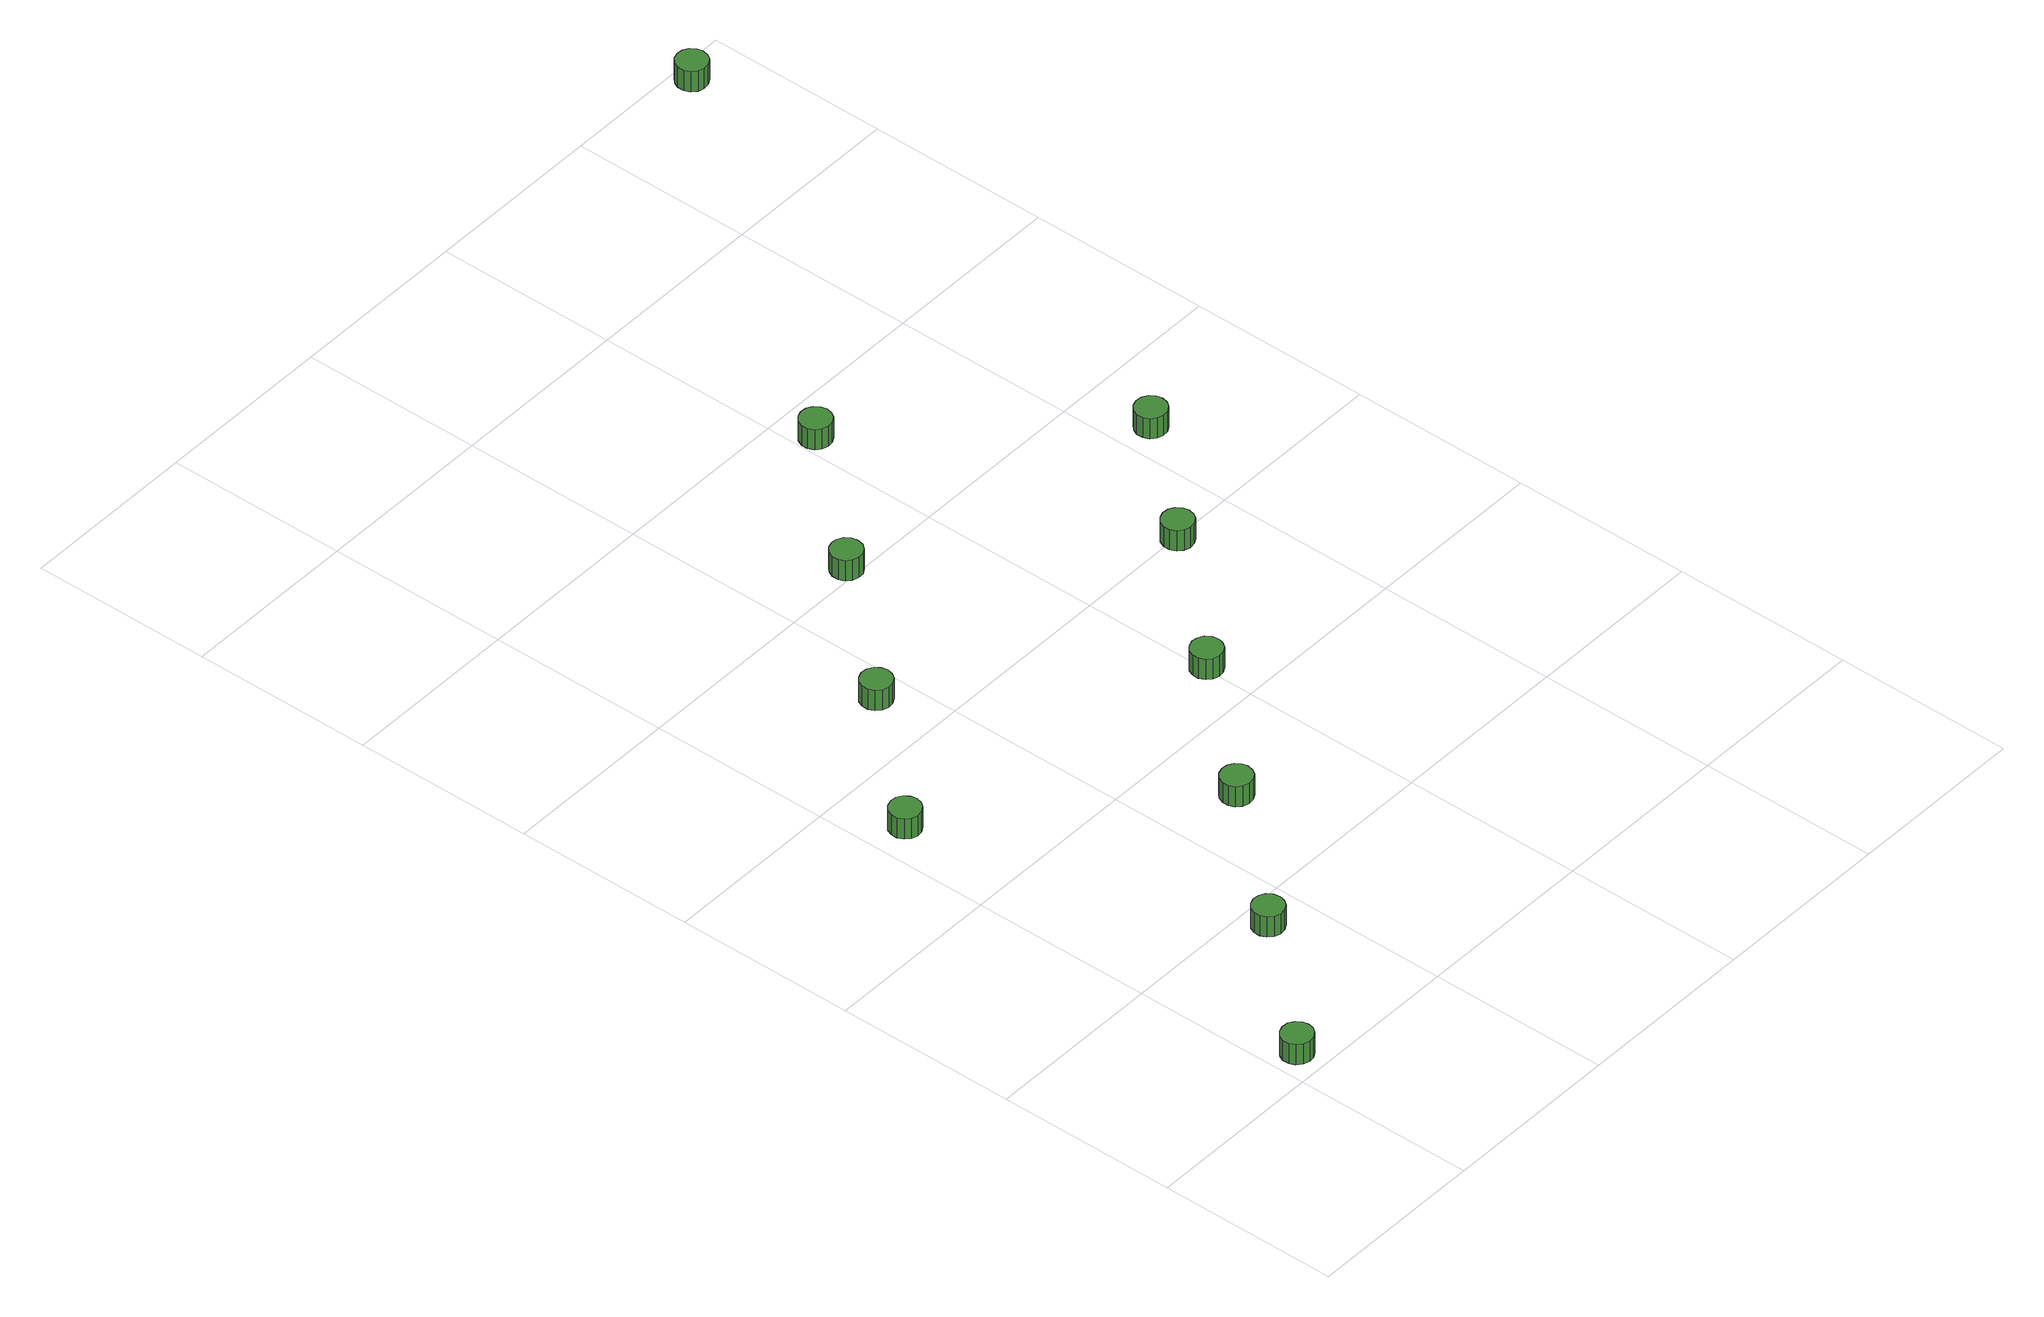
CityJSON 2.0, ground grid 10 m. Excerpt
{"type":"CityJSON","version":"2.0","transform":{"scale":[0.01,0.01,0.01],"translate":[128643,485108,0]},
"CityObjects":{
"tree1":{"type":"SolitaryVegetationObject","attributes":{"function":"something"},"geometry":[{"type":"MultiSurface","lod":"1","boundaries":[[[0,1,2,3,4,5,6,7,8,9,10,11,12,13,14]],[[15,16,17,18,19,20,21,22,23,24,25,26,27,28,29]],[[0,29,28,1]],[[1,28,27,2]],[[2,27,26,3]],[[3,26,25,4]],[[4,25,24,5]],[[5,24,23,6]],[[6,23,22,7]],[[7,22,21,8]],[[8,21,20,9]],[[9,20,19,10]],[[10,19,18,11]],[[11,18,17,12]],[[12,17,16,13]],[[13,16,15,14]],[[14,15,29,0]]]}]},
"tree2":{"type":"SolitaryVegetationObject","attributes":{"function":"something"},"geometry":[{"type":"MultiSurface","lod":"1","boundaries":[[[30,31,32,33,34,35,36,37,38,39,40,41,42,43,44]],[[45,46,47,48,49,50,51,52,53,54,55,56,57,58,59]],[[30,59,58,31]],[[31,58,57,32]],[[32,57,56,33]],[[33,56,55,34]],[[34,55,54,35]],[[35,54,53,36]],[[36,53,52,37]],[[37,52,51,38]],[[38,51,50,39]],[[39,50,49,40]],[[40,49,48,41]],[[41,48,47,42]],[[42,47,46,43]],[[43,46,45,44]],[[44,45,59,30]]]}]},
"tree3":{"type":"SolitaryVegetationObject","attributes":{"function":"something"},"geometry":[{"type":"MultiSurface","lod":"1","boundaries":[[[60,61,62,63,64,65,66,67,68,69,70,71,72,73,74]],[[75,76,77,78,79,80,81,82,83,84,85,86,87,88,89]],[[60,89,88,61]],[[61,88,87,62]],[[62,87,86,63]],[[63,86,85,64]],[[64,85,84,65]],[[65,84,83,66]],[[66,83,82,67]],[[67,82,81,68]],[[68,81,80,69]],[[69,80,79,70]],[[70,79,78,71]],[[71,78,77,72]],[[72,77,76,73]],[[73,76,75,74]],[[74,75,89,60]]]}]},
"tree4":{"type":"SolitaryVegetationObject","attributes":{"function":"something"},"geometry":[{"type":"MultiSurface","lod":"1","boundaries":[[[90,91,92,93,94,95,96,97,98,99,100,101,102,103,104]],[[105,106,107,108,109,110,111,112,113,114,115,116,117,118,119]],[[90,119,118,91]],[[91,118,117,92]],[[92,117,116,93]],[[93,116,115,94]],[[94,115,114,95]],[[95,114,113,96]],[[96,113,112,97]],[[97,112,111,98]],[[98,111,110,99]],[[99,110,109,100]],[[100,109,108,101]],[[101,108,107,102]],[[102,107,106,103]],[[103,106,105,104]],[[104,105,119,90]]]}]},
"tree5":{"type":"SolitaryVegetationObject","attributes":{"function":"something"},"geometry":[{"type":"MultiSurface","lod":"1","boundaries":[[[120,121,122,123,124,125,126,127,128,129,130,131,132,133,134]],[[135,136,137,138,139,140,141,142,143,144,145,146,147,148,149]],[[120,149,148,121]],[[121,148,147,122]],[[122,147,146,123]],[[123,146,145,124]],[[124,145,144,125]],[[125,144,143,126]],[[126,143,142,127]],[[127,142,141,128]],[[128,141,140,129]],[[129,140,139,130]],[[130,139,138,131]],[[131,138,137,132]],[[132,137,136,133]],[[133,136,135,134]],[[134,135,149,120]]]}]},
"tree6":{"type":"SolitaryVegetationObject","attributes":{"function":"something"},"geometry":[{"type":"MultiSurface","lod":"1","boundaries":[[[150,151,152,153,154,155,156,157,158,159,160,161,162,163,164]],[[165,166,167,168,169,170,171,172,173,174,175,176,177,178,179]],[[150,179,178,151]],[[151,178,177,152]],[[152,177,176,153]],[[153,176,175,154]],[[154,175,174,155]],[[155,174,173,156]],[[156,173,172,157]],[[157,172,171,158]],[[158,171,170,159]],[[159,170,169,160]],[[160,169,168,161]],[[161,168,167,162]],[[162,167,166,163]],[[163,166,165,164]],[[164,165,179,150]]]}]},
"tree7":{"type":"SolitaryVegetationObject","attributes":{"function":"something"},"geometry":[{"type":"MultiSurface","lod":"1","boundaries":[[[180,181,182,183,184,185,186,187,188,189,190,191,192,193,194]],[[195,196,197,198,199,200,201,202,203,204,205,206,207,208,209]],[[180,209,208,181]],[[181,208,207,182]],[[182,207,206,183]],[[183,206,205,184]],[[184,205,204,185]],[[185,204,203,186]],[[186,203,202,187]],[[187,202,201,188]],[[188,201,200,189]],[[189,200,199,190]],[[190,199,198,191]],[[191,198,197,192]],[[192,197,196,193]],[[193,196,195,194]],[[194,195,209,180]]]}]},
"tree8":{"type":"SolitaryVegetationObject","attributes":{"function":"something"},"geometry":[{"type":"MultiSurface","lod":"1","boundaries":[[[210,211,212,213,214,215,216,217,218,219,220,221,222,223,224]],[[225,226,227,228,229,230,231,232,233,234,235,236,237,238,239]],[[210,239,238,211]],[[211,238,237,212]],[[212,237,236,213]],[[213,236,235,214]],[[214,235,234,215]],[[215,234,233,216]],[[216,233,232,217]],[[217,232,231,218]],[[218,231,230,219]],[[219,230,229,220]],[[220,229,228,221]],[[221,228,227,222]],[[222,227,226,223]],[[223,226,225,224]],[[224,225,239,210]]]}]},
"tree9":{"type":"SolitaryVegetationObject","attributes":{"function":"something"},"geometry":[{"type":"MultiSurface","lod":"1","boundaries":[[[240,241,242,243,244,245,246,247,248,249,250,251,252,253,254]],[[255,256,257,258,259,260,261,262,263,264,265,266,267,268,269]],[[240,269,268,241]],[[241,268,267,242]],[[242,267,266,243]],[[243,266,265,244]],[[244,265,264,245]],[[245,264,263,246]],[[246,263,262,247]],[[247,262,261,248]],[[248,261,260,249]],[[249,260,259,250]],[[250,259,258,251]],[[251,258,257,252]],[[252,257,256,253]],[[253,256,255,254]],[[254,255,269,240]]]}]},
"tree10":{"type":"SolitaryVegetationObject","attributes":{"function":"something"},"geometry":[{"type":"MultiSurface","lod":"1","boundaries":[[[270,271,272,273,274,275,276,277,278,279,280,281,282,283,284]],[[285,286,287,288,289,290,291,292,293,294,295,296,297,298,299]],[[270,299,298,271]],[[271,298,297,272]],[[272,297,296,273]],[[273,296,295,274]],[[274,295,294,275]],[[275,294,293,276]],[[276,293,292,277]],[[277,292,291,278]],[[278,291,290,279]],[[279,290,289,280]],[[280,289,288,281]],[[281,288,287,282]],[[282,287,286,283]],[[283,286,285,284]],[[284,285,299,270]]]}]},
"tree11":{"type":"SolitaryVegetationObject","attributes":{"function":"something"},"geometry":[{"type":"MultiSurface","lod":"1","boundaries":[[[300,301,302,303,304,305,306,307,308,309,310,311,312,313,314]],[[315,316,317,318,319,320,321,322,323,324,325,326,327,328,329]],[[300,329,328,301]],[[301,328,327,302]],[[302,327,326,303]],[[303,326,325,304]],[[304,325,324,305]],[[305,324,323,306]],[[306,323,322,307]],[[307,322,321,308]],[[308,321,320,309]],[[309,320,319,310]],[[310,319,318,311]],[[311,318,317,312]],[[312,317,316,313]],[[313,316,315,314]],[[314,315,329,300]]]}]}
},
"vertices":[
[217,143,186],[210,177,186],[189,206,186],[159,224,186],[124,227,186],[90,217,186],[64,193,186],[49,161,186],[49,125,186],[64,93,186],[90,69,186],[124,58,186],[159,62,186],[189,80,186],[210,108,186],[210,108,59],[189,80,59],[159,62,59],[124,58,59],[90,69,59],[64,93,59],[49,125,59],[49,161,59],[64,193,59],[90,217,59],[124,227,59],[159,224,59],[189,206,59],[210,177,59],[217,143,59],
[272,2624,188],[264,2658,188],[243,2687,188],[213,2705,188],[178,2708,188],[144,2697,188],[118,2674,188],[103,2642,188],[103,2606,188],[118,2574,188],[144,2550,188],[178,2539,188],[213,2543,188],[243,2561,188],[264,2589,188],[264,2589,61],[243,2561,61],[213,2543,61],[178,2539,61],[144,2550,61],[118,2574,61],[103,2606,61],[103,2642,61],[118,2674,61],[144,2697,61],[178,2708,61],[213,2705,61],[243,2687,61],[264,2658,61],[272,2624,61],
[848,852,176],[841,886,176],[820,915,176],[789,933,176],[754,936,176],[720,925,176],[694,902,176],[680,869,176],[680,834,176],[694,802,176],[720,778,176],[754,767,176],[789,771,176],[820,788,176],[841,817,176],[841,817,49],[820,788,49],[789,771,49],[754,767,49],[720,778,49],[694,802,49],[680,834,49],[680,869,49],[694,902,49],[720,925,49],[754,936,49],[789,933,49],[820,915,49],[841,886,49],[848,852,49],
[902,3333,183],[895,3367,183],[874,3396,183],[843,3413,183],[808,3417,183],[775,3406,183],[748,3383,183],[734,3350,183],[734,3315,183],[748,3283,183],[775,3259,183],[808,3248,183],[843,3252,183],[874,3269,183],[895,3298,183],[895,3298,56],[874,3269,56],[843,3252,56],[808,3248,56],[775,3259,56],[748,3283,56],[734,3315,56],[734,3350,56],[748,3383,56],[775,3406,56],[808,3417,56],[843,3413,56],[874,3396,56],[895,3367,56],[902,3333,56],
[1472,1572,180],[1465,1606,180],[1444,1635,180],[1413,1652,180],[1378,1656,180],[1344,1645,180],[1318,1622,180],[1304,1589,180],[1304,1554,180],[1318,1522,180],[1344,1498,180],[1378,1487,180],[1413,1491,180],[1444,1508,180],[1465,1537,180],[1465,1537,53],[1444,1508,53],[1413,1491,53],[1378,1487,53],[1344,1498,53],[1318,1522,53],[1304,1554,53],[1304,1589,53],[1318,1622,53],[1344,1645,53],[1378,1656,53],[1413,1652,53],[1444,1635,53],[1465,1606,53],[1472,1572,53],
[1526,4041,190],[1519,4076,190],[1498,4105,190],[1467,4122,190],[1432,4126,190],[1398,4115,190],[1372,4091,190],[1358,4059,190],[1358,4024,190],[1372,3991,190],[1398,3968,190],[1432,3957,190],[1467,3960,190],[1498,3978,190],[1519,4007,190],[1519,4007,63],[1498,3978,63],[1467,3960,63],[1432,3957,63],[1398,3968,63],[1372,3991,63],[1358,4024,63],[1358,4059,63],[1372,4091,63],[1398,4115,63],[1432,4126,63],[1467,4122,63],[1498,4105,63],[1519,4076,63],[1526,4041,63],
[2096,2280,172],[2088,2315,172],[2068,2344,172],[2037,2361,172],[2002,2365,172],[1968,2354,172],[1942,2330,172],[1927,2298,172],[1927,2263,172],[1942,2230,172],[1968,2207,172],[2002,2196,172],[2037,2199,172],[2068,2217,172],[2088,2246,172],[2088,2246,45],[2068,2217,45],[2037,2199,45],[2002,2196,45],[1968,2207,45],[1942,2230,45],[1927,2263,45],[1927,2298,45],[1942,2330,45],[1968,2354,45],[2002,2365,45],[2037,2361,45],[2068,2344,45],[2088,2315,45],[2096,2280,45],
[2157,4761,195],[2149,4796,195],[2128,4824,195],[2098,4842,195],[2063,4846,195],[2029,4835,195],[2003,4811,195],[1988,4779,195],[1988,4744,195],[2003,4711,195],[2029,4688,195],[2063,4677,195],[2098,4680,195],[2128,4698,195],[2149,4727,195],[2149,4727,68],[2128,4698,68],[2098,4680,68],[2063,4677,68],[2029,4688,68],[2003,4711,68],[1988,4744,68],[1988,4779,68],[2003,4811,68],[2029,4835,68],[2063,4846,68],[2098,4842,68],[2128,4824,68],[2149,4796,68],[2157,4761,68],
[2726,2989,168],[2719,3024,168],[2698,3052,168],[2668,3070,168],[2632,3074,168],[2599,3063,168],[2572,3039,168],[2558,3007,168],[2558,2971,168],[2572,2939,168],[2599,2915,168],[2632,2904,168],[2668,2908,168],[2698,2926,168],[2719,2954,168],[2719,2954,41],[2698,2926,41],[2668,2908,41],[2632,2904,41],[2599,2915,41],[2572,2939,41],[2558,2971,41],[2558,3007,41],[2572,3039,41],[2599,3063,41],[2632,3074,41],[2668,3070,41],[2698,3052,41],[2719,3024,41],[2726,2989,41],
[3254,3598,183],[3247,3633,183],[3226,3661,183],[3195,3679,183],[3160,3683,183],[3127,3672,183],[3100,3648,183],[3086,3616,183],[3086,3581,183],[3100,3548,183],[3127,3525,183],[3160,3514,183],[3195,3517,183],[3226,3535,183],[3247,3564,183],[3247,3564,56],[3226,3535,56],[3195,3517,56],[3160,3514,56],[3127,3525,56],[3100,3548,56],[3086,3581,56],[3086,3616,56],[3100,3648,56],[3127,3672,56],[3160,3683,56],[3195,3679,56],[3226,3661,56],[3247,3633,56],[3254,3598,56],
[3776,6889,187],[3768,6923,187],[3748,6952,187],[3717,6970,187],[3682,6973,187],[3648,6963,187],[3622,6939,187],[3608,6907,187],[3608,6871,187],[3622,6839,187],[3648,6815,187],[3682,6804,187],[3717,6808,187],[3748,6826,187],[3768,6854,187],[3768,6854,60],[3748,6826,60],[3717,6808,60],[3682,6804,60],[3648,6815,60],[3622,6839,60],[3608,6871,60],[3608,6907,60],[3622,6939,60],[3648,6963,60],[3682,6973,60],[3717,6970,60],[3748,6952,60],[3768,6923,60],[3776,6889,60]
]}
